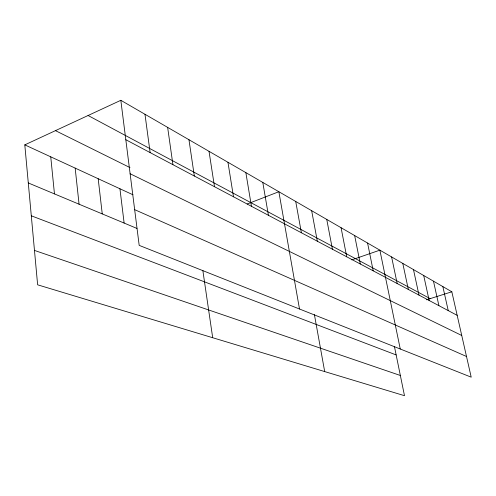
<?xml version="1.0" encoding="UTF-8"?>
<svg xmlns="http://www.w3.org/2000/svg" width="496" height="496" viewBox="0 0 496 496"><rect width="100%" height="100%" fill="white"/><g stroke="black" fill="none" stroke-linecap="round" stroke-linejoin="round"><path stroke-width="0.74" d="M394.45 346.599L404.488 395.696L37.628 284.809L24.8 144.869L120.826 100.304L451.831 291.784L471.2 377.165L139.184 245.371L120.826 100.304M247.188 204.011L278.851 191.723L299.503 309.008M351.769 259.861L379.88 250.164L400.26 349.004M426.523 299.795L451.831 291.784M34.472 250.424L400.359 375.484M31.304 215.803L396.155 354.931M28.291 182.943L136.97 228.439M134.664 209.659L466.513 356.494M24.8 144.869L132.959 194.773M130.119 173.743L461.739 335.476M55.459 130.646L129.989 167.598M125.81 139.705L457.176 315.344M88.09 115.5L430.175 298.642M442.847 286.589L448.235 310.608M433.479 281.17L438.904 305.66M423.696 275.509L429.164 300.502M413.478 269.601L418.984 295.101M402.795 263.419L408.332 289.459M391.604 256.947L397.178 283.545M367.579 243.052L373.209 270.841M354.659 235.575L360.307 264.002M341.068 227.714L346.729 256.804M326.752 219.43L332.425 249.221M311.655 210.701L317.335 241.223M295.715 201.475L301.388 232.767M314.402 314.594L324.688 371.578M262.793 182.435L268.423 215.295M245.855 172.633L251.441 206.299M227.955 162.279L233.492 196.782M209.021 151.323L214.489 186.713M188.951 139.717L194.333 176.024M202.827 270.37L212.691 337.72M167.642 127.391L172.924 164.678M144.981 114.278L150.127 152.594M119.933 188.765L124.13 223.064M98.189 178.734L102.25 213.906M75.169 168.113L79.069 204.203M50.747 156.841L54.461 193.899"/></g></svg>
